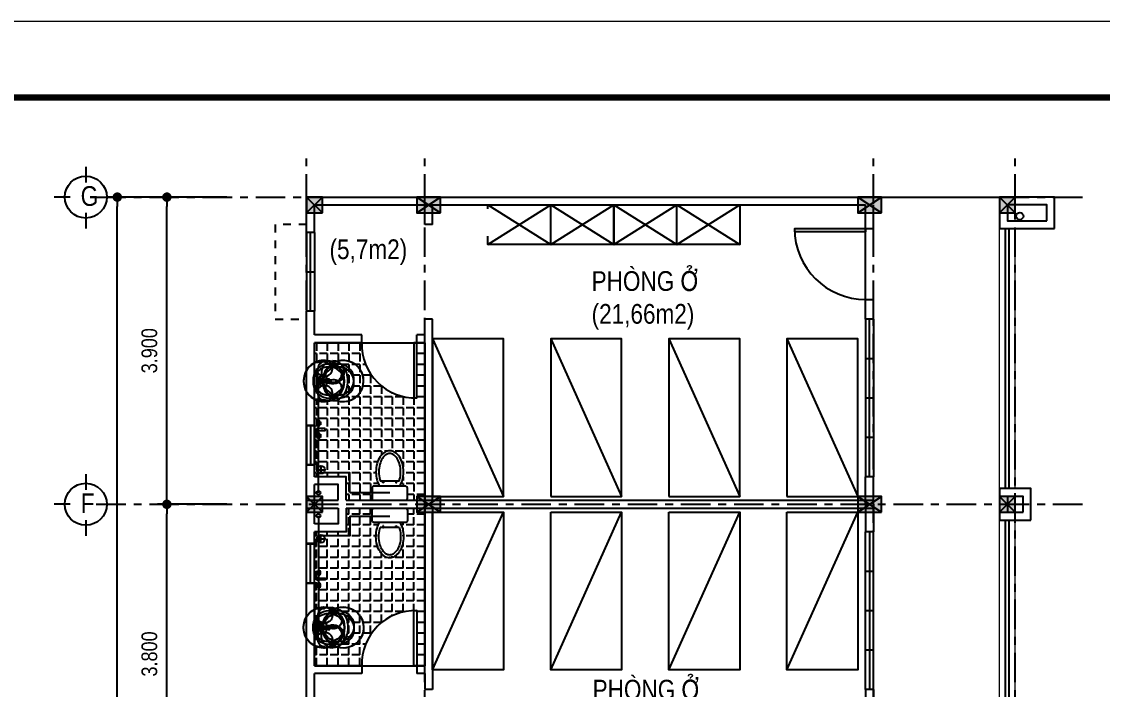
# Model space of a CAD drawing. Header units: millimetres. Extents: x -341 to 79, y 65 to 137.
# Drawn here: x -280.52 to -266.79, y 128.83 to 137.31 of the extents above; entities that cross this region are included whole.
import ezdxf

# ---------------------------------------------------------------- set-up
doc = ezdxf.new("R2010")
doc.units = ezdxf.units.MM
doc.header["$LTSCALE"] = 0.3
doc.header["$MEASUREMENT"] = 0
doc.linetypes.add('ACAD_ISO03W100', pattern=[30, 12, -18])
doc.linetypes.add('CENTER', pattern=[2, 1.25, -0.25, 0.25, -0.25])
doc.layers.get('0').update_dxf_attribs({"linetype": 'CONTINUOUS', "lineweight": 13})
doc.layers.get('DEFPOINTS').update_dxf_attribs({"linetype": 'CONTINUOUS', "lineweight": 13})
for name, color, linetype in [('CHU', 3, 'CONTINUOUS'), ('CHUSO', 141, 'CONTINUOUS'), ('HACTH', 8, 'CONTINUOUS'), ('HATCH', 8, 'CONTINUOUS'), ('KHUNG', 6, 'CONTINUOUS'), ('KT', 8, 'CONTINUOUS'), ('LAYER 1', 1, 'CONTINUOUS'), ('LAYER1', 1, 'CONTINUOUS'), ('LAYER3', 34, 'CONTINUOUS'), ('LAYER4', 114, 'CONTINUOUS'), ('LAYER7', 7, 'CONTINUOUS'), ('LAYER8', 8, 'CONTINUOUS'), ('THIETBI', 25, 'CONTINUOUS')]:
    doc.layers.add(name, color=color, linetype=linetype)
doc.styles.add('ATTR', font='romans.shx', dxfattribs={"width": 0.8, "height": 0.7})
doc.styles.add('HELVE-KT', font='VHELVCN.TTF')
doc.dimstyles.new('1-100', dxfattribs={"dimtxt": 0.2, "dimasz": 0.12, "dimexe": 0.12, "dimexo": 0.2, "dimgap": 0.12, "dimtad": 1, "dimdec": 3, "dimzin": 4, "dimdsep": 46, "dimtxsty": 'HELVE-KT', "dimblk1": 'DOT', "dimblk2": 'DOT', "dimsah": 1, "dimcen": -0.18, "dimadec": 3, "dimazin": 0, "dimtfac": 1, "dimtdec": 3, "dimtmove": 2, "dimatfit": 3, "dimldrblk": 'DOT', "dimfxl": 0, "dimtolj": 1, "dimtzin": 4, "dimarcsym": 0})

# ---------------------------------------------------------------- blocks, each defined once
blk = doc.blocks.new('TOILET')
at = {"layer": 'THIETBI', "linetype": 'Continuous'}
for p, q in [((2.25, 0), (-2.25, 0)), ((-2.5, -0.25), (-2.5, -1.75)), ((2.5, -1.75), (2.5, -0.25)), ((-2.25, -2), (2.25, -2)), ((-1.33, -2.7), (1.33, -2.7)), ((-0.96, -2.48), (-0.96, -2.7)), ((-0.86, -2.48), (-0.96, -2.48)), ((-0.96, -2.7), (-0.86, -2.7)), ((-0.86, -2.7), (-0.86, -2.48)), ((0.86, -2.7), (0.86, -2.48)), ((0.86, -2.48), (0.96, -2.48)), ((0.96, -2.7), (0.86, -2.7)), ((0.96, -2.48), (0.96, -2.7))]:
    blk.add_line(p, q, dxfattribs=at)
for centre, radius, start, end in [((-2.25, -0.25), 0.25, 90, 180), ((2.25, -0.25), 0.25, 0, 90), ((-2.25, -1.75), 0.25, 180, 270), ((2.64, -4.01), 4.58, 164.9269, 180), ((1.34, -3.66), 3.23, 149.0966, 164.9269), ((2.64, -4.01), 4.18, 164.9269, 180), ((1.34, -3.66), 2.83, 160.176, 164.9269), ((-1.34, -3.66), 2.83, 15.0731, 19.824), ((-2.64, -4.01), 4.18, 0, 15.0731), ((-1.34, -3.66), 3.23, 15.0731, 30.9034), ((-2.64, -4.01), 4.58, 360, 15.0731), ((2.25, -1.75), 0.25, 270, 0), ((2.64, -4.01), 4.58, 180, 195.0731), ((2.64, -4.01), 4.18, 180, 195.0731), ((-2.64, -4.01), 4.18, 344.9269, 360), ((-2.64, -4.01), 4.58, 344.9269, 0), ((1.34, -4.36), 3.23, 195.0731, 213.0315), ((1.34, -4.36), 2.83, 195.0731, 213.0315), ((0.52, -4.9), 1.86, 213.0315, 237.5002), ((-0.52, -4.9), 1.86, 302.4998, 326.9685), ((-1.34, -4.36), 2.83, 326.9685, 344.9269), ((-1.34, -4.36), 3.23, 326.9685, 344.9269), ((0.52, -4.9), 2.26, 213.0315, 237.5002), ((0, -5.71), 1.29, 237.5002, 270), ((0, -5.71), 0.893, 237.5002, 270), ((0, -5.71), 0.893, 270, 302.4998), ((0, -5.71), 1.29, 270, 302.4998), ((-0.52, -4.9), 2.26, 302.4998, 326.9685)]:
    blk.add_arc(centre, radius, start, end, dxfattribs=at)
blk = doc.blocks.new('la')
at = {"layer": 'THIETBI', "linetype": 'Continuous'}
for p, q in [((-5933, 607097), (-5955, 607330)), ((-5700, 607309), (-5700, 607252)), ((-5446, 607330), (-5467, 607097)), ((-5944, 607224), (-5944, 607230)), ((-5759, 607200), (-5715, 607200)), ((-5759, 607183), (-5759, 607200)), ((-5759, 607167), (-5759, 607183)), ((-5700, 607167), (-5759, 607167)), ((-5700, 607278), (-5735, 607278)), ((-5720, 607192), (-5728, 607192)), ((-5728, 607175), (-5672, 607175)), ((-5726, 607183), (-5717, 607183)), ((-5710, 607250), (-5715, 607196)), ((-5665, 607278), (-5700, 607278)), ((-5641, 607167), (-5700, 607167)), ((-5685, 607196), (-5690, 607250)), ((-5685, 607200), (-5641, 607200)), ((-5675, 607183), (-5684, 607183)), ((-5672, 607192), (-5680, 607192)), ((-5641, 607200), (-5641, 607183)), ((-5641, 607183), (-5641, 607167)), ((-5456, 607230), (-5456, 607224)), ((-5467, 607097), (-5933, 607097)), ((-5700, 607139), (-5859, 607139)), ((-5859, 607122), (-5541, 607122)), ((-5541, 607139), (-5700, 607139))]:
    blk.add_line(p, q, dxfattribs=at)
for centre, radius in [((-5743, 607183), 17), ((-5700, 607278), 21.2), ((-5700, 607278), 17), ((-5658, 607183), 17)]:
    blk.add_circle(centre, radius, dxfattribs=at)
for centre, radius, start, end in [((-5744, 607315), 152, 126.1394, 150.4377), ((-5717, 607278), 198, 106.8299, 126.1394), ((-5699, 607218), 261, 90, 106.8299), ((-5699, 607218), 261, 73.1701, 90), ((-5681, 607278), 198, 53.8606, 73.1701), ((-5653, 607315), 152, 29.5623, 53.8606), ((-5810, 607330), 145, 180, 190.3889), ((-5787, 607339), 103, 150.4377, 180), ((-5787, 607339), 103, 180, 209.5623), ((-5611, 607339), 103, 0, 29.5623), ((-5611, 607339), 103, 330.4377, 0), ((-5859, 607224), 84.9, 180, 270), ((-5744, 607363), 152, 209.5623, 233.8606), ((-5717, 607401), 198, 233.8606, 253.1701), ((-5699, 607460), 261, 253.1701, 266.4587), ((-5720, 607196), 4.24, 270, 354.3929), ((-5700, 607232), 20, 59.7473, 120.2527), ((-5699, 607460), 261, 273.0264, 286.8299), ((-5680, 607196), 4.24, 185.6071, 270), ((-5681, 607401), 198, 286.8299, 306.1394), ((-5653, 607363), 152, 306.1394, 330.4377), ((-5541, 607224), 84.9, 270, 0), ((-5859, 607224), 102, 218.2453, 270), ((-5541, 607224), 102, 270, 321.7547)]:
    blk.add_arc(centre, radius, start, end, dxfattribs=at)
blk.add_spline([(-5446, 607330), (-5488, 607436), (-5558, 607489), (-5649, 607517), (-5751, 607517), (-5842, 607489), (-5912, 607436), (-5950, 607366), (-5955, 607330)], degree=3, dxfattribs=at)
blk = doc.blocks.new('WALFCT1T')
for p, q in [((-5.5, -1), (-5, -1)), ((-5.5, -2), (-5.5, -1)), ((-2.5, -2), (-5.5, -2)), ((-5, -2), (-5, -2.5)), ((-5, -2.5), (-3, -2.5)), ((-3, -1), (-2.5, -1)), ((-3, -2.5), (-3, -2)), ((-2.5, -1), (-2.5, -2)), ((-1, -0.5), (1, -0.5)), ((0.75, -5.5), (-0.75, -5.5)), ((2.5, -1), (3, -1)), ((2.5, -2), (2.5, -1)), ((5.5, -2), (2.5, -2)), ((3, -2), (3, -2.5)), ((3, -2.5), (5, -2.5)), ((5, -1), (5.5, -1)), ((5, -2.5), (5, -2)), ((5.5, -1), (5.5, -2))]:
    blk.add_line(p, q)
for points in [[(-3, 0), (-3, -1), (-5, -1), (-5, 0)], [(-0.25, -0.5), (-0.25, 0), (0.25, 0), (0.25, -0.5)], [(5, 0), (5, -1), (3, -1), (3, 0)]]:
    blk.add_lwpolyline(points, close=True)
for centre, start, end in [((-13.2658, -3.6195), 351.4554, 14.26943), ((13.2658, -3.6195), 165.7306, 188.5446)]:
    blk.add_arc(centre, 12.6562, start, end)
at = {"style": 'ATTR', "width": 0.8, "flags": 9}
blk.add_attdef('ESTCODE', (0, 0), '', height=0.7, dxfattribs=at)
blk = doc.blocks.new('_DOT')
at = {"color": 0, "linetype": 'ByBlock'}
blk.add_line((-0.5, 0), (-1, 0), dxfattribs=at)
at = {"color": 0, "linetype": 'ByBlock', "const_width": 0.5}
blk.add_lwpolyline([(-0.25, 0, 1), (0.25, 0, 1)], format="xyb", close=True, dxfattribs=at)
blk = doc.blocks.new('*D29')
at = {"layer": 'DEFPOINTS', "color": 0, "lineweight": -2, "ltscale": 5}
for p in [(-278.673, 131.182), (-277.711, 131.182), (-277.711, 127.382)]:
    blk.add_point(p, dxfattribs=at)
at = {"layer": 'LAYER 1', "color": 0, "lineweight": -2, "ltscale": 5}
for p, q in [((-277.911, 131.182), (-278.793, 131.182)), ((-278.673, 127.502), (-278.673, 131.062)), ((-277.911, 127.382), (-278.793, 127.382))]:
    blk.add_line(p, q, dxfattribs=at)
at = {"layer": 'LAYER 1', "color": 0, "lineweight": -2, "ltscale": 5, "xscale": 0.12, "yscale": 0.12, "zscale": 0.12}
for p, rotation in [((-278.673, 131.182), 90), ((-278.673, 127.382), 270)]:
    blk.add_blockref('_DOT', p, dxfattribs=dict(at, rotation=rotation))
at = {"layer": 'LAYER 1', "color": 0, "ltscale": 5, "insert": (-278.895, 129.282), "char_height": 0.2, "attachment_point": 5, "rotation": 90, "style": 'HELVE-KT'}
blk.add_mtext('\\A1;3.800', dxfattribs=at)
blk = doc.blocks.new('*D30')
at = {"layer": 'DEFPOINTS', "color": 0, "lineweight": -2, "ltscale": 5}
for p in [(-278.673, 135.082), (-277.711, 135.082), (-277.711, 131.182)]:
    blk.add_point(p, dxfattribs=at)
at = {"layer": 'LAYER 1', "color": 0, "lineweight": -2, "ltscale": 5}
for p, q in [((-277.911, 135.082), (-278.793, 135.082)), ((-278.673, 131.302), (-278.673, 134.962)), ((-277.911, 131.182), (-278.793, 131.182))]:
    blk.add_line(p, q, dxfattribs=at)
at = {"layer": 'LAYER 1', "color": 0, "lineweight": -2, "ltscale": 5, "xscale": 0.12, "yscale": 0.12, "zscale": 0.12}
for p, rotation in [((-278.673, 135.082), 90), ((-278.673, 131.182), 270)]:
    blk.add_blockref('_DOT', p, dxfattribs=dict(at, rotation=rotation))
at = {"layer": 'LAYER 1', "color": 0, "ltscale": 5, "insert": (-278.895, 133.132), "char_height": 0.2, "attachment_point": 5, "rotation": 90, "style": 'HELVE-KT'}
blk.add_mtext('\\A1;3.900', dxfattribs=at)
blk = doc.blocks.new('*D31')
at = {"layer": 'DEFPOINTS', "color": 0, "lineweight": -2, "ltscale": 5}
for p in [(-279.303, 135.082), (-278.333, 135.082), (-278.333, 112.582)]:
    blk.add_point(p, dxfattribs=at)
at = {"layer": 'LAYER 1', "color": 0, "lineweight": -2, "ltscale": 5}
for p, q in [((-278.533, 135.082), (-279.423, 135.082)), ((-279.303, 112.702), (-279.303, 134.962)), ((-278.533, 112.582), (-279.423, 112.582))]:
    blk.add_line(p, q, dxfattribs=at)
at = {"layer": 'LAYER 1', "color": 0, "lineweight": -2, "ltscale": 5, "xscale": 0.12, "yscale": 0.12, "zscale": 0.12}
for p, rotation in [((-279.303, 135.082), 90), ((-279.303, 112.582), 270)]:
    blk.add_blockref('_DOT', p, dxfattribs=dict(at, rotation=rotation))
at = {"layer": 'LAYER 1', "color": 0, "ltscale": 5, "insert": (-279.525, 124.243), "char_height": 0.2, "attachment_point": 5, "rotation": 90, "style": 'HELVE-KT'}
blk.add_mtext('\\A1;22.500', dxfattribs=at)

msp = doc.modelspace()

# ---------------------------------------------------------------- hatches: boundary and pattern name
at = {"layer": 'LAYER8', "lineweight": -2, "ltscale": 0.08}
h = msp.add_hatch(color=256, dxfattribs=at)
h.paths.add_polyline_path([(-276.7978, 134.9825), (-276.8978, 135.0825), (-276.8978, 134.8825)])
h.paths.add_polyline_path([(-276.7978, 134.9825), (-276.8978, 134.8825), (-276.6978, 134.8825)])
h.paths.add_polyline_path([(-276.6978, 135.0825), (-276.7978, 134.9825), (-276.6978, 134.8825)])
h.paths.add_polyline_path([(-276.6978, 135.0825), (-276.8978, 135.0825), (-276.7978, 134.9825)])
h = msp.add_hatch(color=256, dxfattribs=at)
h.paths.add_polyline_path([(-275.4978, 135.0825), (-275.4978, 134.8825), (-275.3478, 134.9825)])
h.paths.add_polyline_path([(-275.3478, 134.9825), (-275.1978, 135.0825), (-275.4978, 135.0825)])
h.paths.add_polyline_path([(-275.4978, 134.8825), (-275.1978, 134.8825), (-275.3478, 134.9825)])
h.paths.add_polyline_path([(-275.3478, 134.9825), (-275.1978, 134.8825), (-275.1978, 135.0825)])
h = msp.add_hatch(color=256, dxfattribs=at)
h.paths.add_polyline_path([(-269.8978, 135.0825), (-269.8978, 134.8825), (-269.7478, 134.9825)])
h.paths.add_polyline_path([(-269.7478, 134.9825), (-269.5978, 135.0825), (-269.8978, 135.0825)])
h.paths.add_polyline_path([(-269.8978, 134.8825), (-269.5978, 134.8825), (-269.7478, 134.9825)])
h.paths.add_polyline_path([(-269.7478, 134.9825), (-269.5978, 134.8825), (-269.5978, 135.0825)])
h = msp.add_hatch(color=256, dxfattribs=at)
h.paths.add_polyline_path([(-267.9978, 134.9825), (-268.0978, 135.0825), (-268.0978, 134.8825)])
h.paths.add_polyline_path([(-267.9978, 134.9825), (-268.0978, 134.8825), (-267.8978, 134.8825)])
h.paths.add_polyline_path([(-267.8978, 135.0825), (-267.9978, 134.9825), (-267.8978, 134.8825)])
h.paths.add_polyline_path([(-267.8978, 135.0825), (-268.0978, 135.0825), (-267.9978, 134.9825)])
h = msp.add_hatch(color=256, dxfattribs=at)
h.paths.add_polyline_path([(-267.9978, 134.9825), (-268.0978, 135.0825), (-268.0978, 134.8825)])
h.paths.add_polyline_path([(-267.9978, 134.9825), (-268.0978, 134.8825), (-267.8978, 134.8825)])
h.paths.add_polyline_path([(-267.8978, 135.0825), (-267.9978, 134.9825), (-267.8978, 134.8825)])
h.paths.add_polyline_path([(-267.8978, 135.0825), (-268.0978, 135.0825), (-267.9978, 134.9825)])
h = msp.add_hatch(color=256, dxfattribs=at)
h.paths.add_polyline_path([(-276.7978, 131.1825), (-276.8978, 131.2825), (-276.8978, 131.0825)])
h.paths.add_polyline_path([(-276.7978, 131.1825), (-276.8978, 131.0825), (-276.6978, 131.0825)])
h.paths.add_polyline_path([(-276.6978, 131.2825), (-276.7978, 131.1825), (-276.6978, 131.0825)])
h.paths.add_polyline_path([(-276.6978, 131.2825), (-276.8978, 131.2825), (-276.7978, 131.1825)])
h = msp.add_hatch(color=256, dxfattribs=at)
h.paths.add_polyline_path([(-275.4978, 131.2825), (-275.4978, 131.0825), (-275.3478, 131.1825)])
h.paths.add_polyline_path([(-275.3478, 131.1825), (-275.1978, 131.2825), (-275.4978, 131.2825)])
h.paths.add_polyline_path([(-275.4978, 131.0825), (-275.1978, 131.0825), (-275.3478, 131.1825)])
h.paths.add_polyline_path([(-275.3478, 131.1825), (-275.1978, 131.0825), (-275.1978, 131.2825)])
h = msp.add_hatch(color=256, dxfattribs=at)
h.paths.add_polyline_path([(-269.8978, 131.2825), (-269.8978, 131.0825), (-269.7478, 131.1825)])
h.paths.add_polyline_path([(-269.7478, 131.1825), (-269.5978, 131.2825), (-269.8978, 131.2825)])
h.paths.add_polyline_path([(-269.8978, 131.0825), (-269.5978, 131.0825), (-269.7478, 131.1825)])
h.paths.add_polyline_path([(-269.7478, 131.1825), (-269.5978, 131.0825), (-269.5978, 131.2825)])
h = msp.add_hatch(color=256, dxfattribs=at)
h.paths.add_polyline_path([(-267.9978, 131.1825), (-268.0978, 131.2825), (-268.0978, 131.0825)])
h.paths.add_polyline_path([(-267.9978, 131.1825), (-268.0978, 131.0825), (-267.8978, 131.0825)])
h.paths.add_polyline_path([(-267.8978, 131.2825), (-267.9978, 131.1825), (-267.8978, 131.0825)])
h.paths.add_polyline_path([(-267.8978, 131.2825), (-268.0978, 131.2825), (-267.9978, 131.1825)])
h = msp.add_hatch(color=256, dxfattribs=at)
h.paths.add_polyline_path([(-267.9978, 131.1825), (-268.0978, 131.2825), (-268.0978, 131.0825)])
h.paths.add_polyline_path([(-267.9978, 131.1825), (-268.0978, 131.0825), (-267.8978, 131.0825)])
h.paths.add_polyline_path([(-267.8978, 131.2825), (-267.9978, 131.1825), (-267.8978, 131.0825)])
h.paths.add_polyline_path([(-267.8978, 131.2825), (-268.0978, 131.2825), (-267.9978, 131.1825)])
at = {"layer": 'THIETBI', "ltscale": 5}
h = msp.add_hatch(dxfattribs=at)
h.set_pattern_fill('ANGLE', color=256, scale=0.5, angle=90, style=0)
h.set_pattern_definition([(270, (-275.39784, 133.23246), (-0.1375, 8e-18), [0.1, -0.0375]), (180, (-275.39784, 133.23246), (0, 0.1375), [0.1, -0.0375])])
edge = h.paths.add_edge_path()
edge.add_line((-276.3978, 131.2325), (-276.3978, 131.5325))
edge.add_line((-276.3978, 131.5325), (-276.7978, 131.5325))
edge.add_line((-276.7978, 131.5325), (-276.7978, 132.515))
edge.add_line((-276.7978, 132.515), (-276.5645, 132.4938))
edge.add_spline(control_points=[(-276.5645, 132.4938), (-276.5264, 132.5037), (-276.459, 132.5214), (-276.3999, 132.6073), (-276.3724, 132.6987), (-276.3724, 132.7977), (-276.3997, 132.8904), (-276.4528, 132.9618), (-276.5137, 132.999), (-276.5523, 133.002), (-276.5645, 133.0029)], knot_values=[0, 0, 0, 0, 113.8972483, 201.6571891, 297.1289658, 398.6438339, 494.1156106, 581.8755515, 661.0895456, 697.5507014, 697.5507014, 697.5507014, 697.5507014], degree=3, periodic=0)
edge.add_line((-276.5645, 133.0029), (-276.7978, 132.9817))
edge.add_line((-276.7978, 132.9817), (-276.7978, 133.2325))
edge.add_line((-276.7978, 133.2325), (-276.1978, 133.2325))
edge.add_arc((-275.5178, 133.2125), 0.6803, 538.31532, 631.68468)
edge.add_line((-275.4978, 132.5325), (-275.4978, 133.2325))
edge.add_line((-275.4978, 133.2325), (-275.3978, 133.2325))
edge.add_line((-275.3978, 133.2325), (-275.3978, 131.2825))
edge.add_line((-275.3978, 131.2825), (-275.4978, 131.2825))
edge.add_line((-275.4978, 131.2825), (-275.4978, 131.2325))
edge.add_line((-275.4978, 131.2325), (-275.6382, 131.2325))
edge.add_ellipse((-275.6401, 131.255), major_axis=(-0.0159, -0.0159), ratio=1, start_angle=45, end_angle=135)
edge.add_line((-275.6176, 131.255), (-275.6176, 131.39))
edge.add_ellipse((-275.6401, 131.39), major_axis=(-0.0159, -0.0159), ratio=1, start_angle=135, end_angle=225)
edge.add_line((-275.6401, 131.4125), (-275.7132, 131.4125))
edge.add_ellipse((-275.963, 131.562), major_axis=(-0.2059, -0.2059), ratio=1, start_angle=104.09657, end_angle=119.92686)
edge.add_ellipse((-276.08, 131.5935), major_axis=(-0.2915, -0.2915), ratio=1, start_angle=119.92686, end_angle=135)
edge.add_ellipse((-276.08, 131.5935), major_axis=(-0.2915, 0.2915), ratio=1, start_angle=225, end_angle=240.07314)
edge.add_ellipse((-275.963, 131.625), major_axis=(-0.2059, -0.2059), ratio=1, start_angle=150.07314, end_angle=168.03155)
edge.add_ellipse((-275.8892, 131.673), major_axis=(-0.1435, -0.1435), ratio=1, start_angle=168.03155, end_angle=192.50023)
edge.add_ellipse((-275.8426, 131.746), major_axis=(-0.0823, -0.0823), ratio=1, start_angle=192.50023, end_angle=225)
edge.add_ellipse((-275.8426, 131.746), major_axis=(-0.0823, 0.0823), ratio=1, start_angle=315, end_angle=347.49977)
edge.add_ellipse((-275.7961, 131.673), major_axis=(-0.1435, 0.1435), ratio=1, start_angle=347.49977, end_angle=371.96845)
edge.add_ellipse((-275.7222, 131.625), major_axis=(-0.2059, 0.2059), ratio=1, start_angle=11.96845, end_angle=29.92686)
edge.add_ellipse((-275.6053, 131.5935), major_axis=(-0.2915, -0.2915), ratio=1, start_angle=-60.07314, end_angle=-45)
edge.add_ellipse((-275.6053, 131.5935), major_axis=(-0.2915, 0.2915), ratio=1, start_angle=45, end_angle=60.07314)
edge.add_ellipse((-275.7222, 131.562), major_axis=(-0.2059, 0.2059), ratio=1, start_angle=60.07314, end_angle=75.90343)
edge.add_line((-275.972, 131.4125), (-276.0451, 131.4125))
edge.add_ellipse((-276.0451, 131.39), major_axis=(-0.0159, -0.0159), ratio=1, start_angle=225, end_angle=315)
edge.add_line((-276.0676, 131.39), (-276.0676, 131.255))
edge.add_ellipse((-276.0451, 131.255), major_axis=(-0.0159, 0.0159), ratio=1, start_angle=45, end_angle=135)
edge.add_line((-276.0471, 131.2325), (-276.3978, 131.2325))
edge = h.paths.add_edge_path(flags=16)
edge.add_ellipse((-276.7001, 132.3965), major_axis=(-0.179, 0.179), ratio=1, start_angle=120.73057, end_angle=143.5446, ccw=False)
edge.add_line((-276.7625, 132.1512), (-276.7625, 132.1362))
edge.add_line((-276.7625, 132.1362), (-276.7725, 132.1362))
edge.add_line((-276.7725, 132.1362), (-276.7725, 132.1262))
edge.add_line((-276.7725, 132.1262), (-276.7625, 132.1262))
edge.add_line((-276.7625, 132.1262), (-276.7625, 132.1112))
edge.add_ellipse((-276.7001, 131.8659), major_axis=(-0.179, -0.179), ratio=1, start_angle=216.4554, end_angle=239.2694, ccw=False)
edge.add_line((-276.6625, 132.1162), (-276.6625, 132.1462))
h.paths.add_polyline_path([(-276.7225, 132.2312), (-276.7325, 132.2312), (-276.7325, 132.2412), (-276.7525, 132.2412), (-276.7525, 132.2312), (-276.7725, 132.2312), (-276.7725, 132.1912), (-276.7525, 132.1912), (-276.7525, 132.1812), (-276.7325, 132.1812), (-276.7325, 132.1912), (-276.7225, 132.1912)], flags=16)
h.paths.add_polyline_path([(-276.7225, 132.0712), (-276.7325, 132.0712), (-276.7325, 132.0812), (-276.7525, 132.0812), (-276.7525, 132.0712), (-276.7725, 132.0712), (-276.7725, 132.0312), (-276.7525, 132.0312), (-276.7525, 132.0212), (-276.7325, 132.0212), (-276.7325, 132.0312), (-276.7225, 132.0312)], flags=16)
h.paths.add_polyline_path([(-276.7162, 131.6713, 1), (-276.7162, 131.5713, 1)], flags=16)
h = msp.add_hatch(dxfattribs=at)
h.set_pattern_fill('ANGLE', color=256, scale=0.5, angle=90, style=0)
h.set_pattern_definition([(90, (-275.39784, 129.13246), (-0.1375, 8e-18), [0.1, -0.0375]), (180, (-275.39784, 129.13246), (-2e-17, -0.1375), [0.1, -0.0375])])
edge = h.paths.add_edge_path()
edge.add_line((-276.3978, 131.1325), (-276.3978, 130.8325))
edge.add_line((-276.3978, 130.8325), (-276.7978, 130.8325))
edge.add_line((-276.7978, 130.8325), (-276.7978, 129.8499))
edge.add_line((-276.7978, 129.8499), (-276.5645, 129.8711))
edge.add_spline(control_points=[(-276.5645, 129.8711), (-276.5264, 129.8612), (-276.459, 129.8435), (-276.3999, 129.7576), (-276.3724, 129.6662), (-276.3724, 129.5672), (-276.3997, 129.4745), (-276.4528, 129.4031), (-276.5137, 129.3659), (-276.5523, 129.3629), (-276.5645, 129.362)], knot_values=[0, 0, 0, 0, 113.8972483, 201.6571891, 297.1289658, 398.6438339, 494.1156106, 581.8755515, 661.0895456, 697.5507014, 697.5507014, 697.5507014, 697.5507014], degree=3, periodic=0)
edge.add_line((-276.5645, 129.362), (-276.7978, 129.3832))
edge.add_line((-276.7978, 129.3832), (-276.7978, 129.1325))
edge.add_line((-276.7978, 129.1325), (-276.1978, 129.1325))
edge.add_arc((-275.5178, 129.1525), 0.6803, 88.31532, 181.68468, ccw=False)
edge.add_line((-275.4978, 129.8325), (-275.4978, 129.1325))
edge.add_line((-275.4978, 129.1325), (-275.3978, 129.1325))
edge.add_line((-275.3978, 129.1325), (-275.3978, 131.0825))
edge.add_line((-275.3978, 131.0825), (-275.4978, 131.0825))
edge.add_line((-275.4978, 131.0825), (-275.4978, 131.1325))
edge.add_line((-275.4978, 131.1325), (-275.6382, 131.1325))
edge.add_ellipse((-275.6401, 131.11), major_axis=(-0.0159, 0.0159), ratio=1, start_angle=225, end_angle=315, ccw=False)
edge.add_line((-275.6176, 131.11), (-275.6176, 130.975))
edge.add_ellipse((-275.6401, 130.975), major_axis=(-0.0159, 0.0159), ratio=1, start_angle=135, end_angle=225, ccw=False)
edge.add_line((-275.6401, 130.9525), (-275.7132, 130.9525))
edge.add_ellipse((-275.963, 130.8029), major_axis=(-0.2059, 0.2059), ratio=1, start_angle=240.07314, end_angle=255.90343, ccw=False)
edge.add_ellipse((-276.08, 130.7714), major_axis=(-0.2915, 0.2915), ratio=1, start_angle=225, end_angle=240.07314, ccw=False)
edge.add_ellipse((-276.08, 130.7714), major_axis=(-0.2915, -0.2915), ratio=1, start_angle=119.92686, end_angle=135, ccw=False)
edge.add_ellipse((-275.963, 130.7399), major_axis=(-0.2059, 0.2059), ratio=1, start_angle=191.96845, end_angle=209.92686, ccw=False)
edge.add_ellipse((-275.8892, 130.6919), major_axis=(-0.1435, 0.1435), ratio=1, start_angle=167.49977, end_angle=191.96845, ccw=False)
edge.add_ellipse((-275.8426, 130.6189), major_axis=(-0.0823, 0.0823), ratio=1, start_angle=135, end_angle=167.49977, ccw=False)
edge.add_ellipse((-275.8426, 130.6189), major_axis=(-0.0823, -0.0823), ratio=1, start_angle=12.50023, end_angle=45, ccw=False)
edge.add_ellipse((-275.7961, 130.6919), major_axis=(-0.1435, -0.1435), ratio=1, start_angle=-11.96845, end_angle=12.50023, ccw=False)
edge.add_ellipse((-275.7222, 130.7399), major_axis=(-0.2059, -0.2059), ratio=1, start_angle=330.07314, end_angle=348.03155, ccw=False)
edge.add_ellipse((-275.6053, 130.7714), major_axis=(-0.2915, 0.2915), ratio=1, start_angle=405, end_angle=420.07314, ccw=False)
edge.add_ellipse((-275.6053, 130.7714), major_axis=(-0.2915, -0.2915), ratio=1, start_angle=299.92686, end_angle=315, ccw=False)
edge.add_ellipse((-275.7222, 130.8029), major_axis=(-0.2059, -0.2059), ratio=1, start_angle=284.09657, end_angle=299.92686, ccw=False)
edge.add_line((-275.972, 130.9525), (-276.0451, 130.9525))
edge.add_ellipse((-276.0451, 130.975), major_axis=(-0.0159, 0.0159), ratio=1, start_angle=45, end_angle=135, ccw=False)
edge.add_line((-276.0676, 130.975), (-276.0676, 131.11))
edge.add_ellipse((-276.0451, 131.11), major_axis=(-0.0159, -0.0159), ratio=1, start_angle=225, end_angle=315, ccw=False)
edge.add_line((-276.0471, 131.1325), (-276.3978, 131.1325))
edge = h.paths.add_edge_path(flags=16)
edge.add_ellipse((-276.7001, 129.9684), major_axis=(-0.179, -0.179), ratio=1, start_angle=216.4554, end_angle=239.26943)
edge.add_line((-276.7625, 130.2137), (-276.7625, 130.2287))
edge.add_line((-276.7625, 130.2287), (-276.7725, 130.2287))
edge.add_line((-276.7725, 130.2287), (-276.7725, 130.2387))
edge.add_line((-276.7725, 130.2387), (-276.7625, 130.2387))
edge.add_line((-276.7625, 130.2387), (-276.7625, 130.2537))
edge.add_ellipse((-276.7001, 130.499), major_axis=(-0.179, 0.179), ratio=1, start_angle=120.7306, end_angle=143.5446)
edge.add_line((-276.6625, 130.2487), (-276.6625, 130.2187))
h.paths.add_polyline_path([(-276.7225, 130.1337), (-276.7325, 130.1337), (-276.7325, 130.1237), (-276.7525, 130.1237), (-276.7525, 130.1337), (-276.7725, 130.1337), (-276.7725, 130.1737), (-276.7525, 130.1737), (-276.7525, 130.1837), (-276.7325, 130.1837), (-276.7325, 130.1737), (-276.7225, 130.1737)], flags=16)
h.paths.add_polyline_path([(-276.7225, 130.2937), (-276.7325, 130.2937), (-276.7325, 130.2837), (-276.7525, 130.2837), (-276.7525, 130.2937), (-276.7725, 130.2937), (-276.7725, 130.3337), (-276.7525, 130.3337), (-276.7525, 130.3437), (-276.7325, 130.3437), (-276.7325, 130.3337), (-276.7225, 130.3337)], flags=16)
h.paths.add_polyline_path([(-276.7162, 130.6936, -1), (-276.7162, 130.7936, -1)], flags=16)

# ---------------------------------------------------------------- linework, layer by layer
at = {"ltscale": 5}
for p, q in [((-268.0978, 131.3825), (-268.0978, 134.6825)), ((-267.8978, 131.3825), (-267.8978, 134.6825)), ((-268.0978, 127.5825), (-268.0978, 130.9825)), ((-267.8978, 127.5825), (-267.8978, 130.9825))]:
    msp.add_line(p, q, dxfattribs=at)
at = {"layer": 'CHU'}
for points in [[(-279.7031, 135.4658), (-279.7031, 135.2658)], [(-279.9031, 135.0825), (-280.1031, 135.0825)], [(-279.5031, 135.0825), (-279.3031, 135.0825)], [(-279.7031, 134.8825), (-279.7031, 134.6825)], [(-279.7031, 131.5658), (-279.7031, 131.3658)], [(-279.9031, 131.1825), (-280.1031, 131.1825)], [(-279.5031, 131.1825), (-279.3031, 131.1825)], [(-279.7031, 130.9825), (-279.7031, 130.7825)]]:
    msp.add_lwpolyline(points, dxfattribs=at)
for centre in [(-279.7031, 135.0825), (-279.7031, 131.1825)]:
    msp.add_circle(centre, 0.2667, dxfattribs=at)
at = {"layer": 'DEFPOINTS', "linetype": 'Continuous', "ltscale": 0.08}
msp.add_lwpolyline([(-299.2157, 107.6101), (-257.2157, 107.6101), (-257.2157, 137.3101), (-299.2157, 137.3101)], close=True, dxfattribs=at)
at = {"layer": 'HACTH', "lineweight": -2, "ltscale": 0.08}
for centre in [(-276.7475, 131.3285), (-276.7475, 131.0365)]:
    msp.add_circle(centre, 0.0254, dxfattribs=at)
at = {"layer": 'HATCH', "linetype": 'CENTER'}
for points in [[(-276.8978, 110.6979), (-276.8978, 135.5709)], [(-275.3978, 110.6979), (-275.3978, 135.5709)], [(-269.6978, 110.6979), (-269.6978, 135.5709)], [(-267.8978, 110.6979), (-267.8978, 135.5709)], [(-279.5693, 135.0825), (-267.0191, 135.0825)], [(-279.5693, 131.1825), (-267.0191, 131.1825)]]:
    msp.add_lwpolyline(points, dxfattribs=at)
at = {"layer": 'HATCH', "linetype": 'ACAD_ISO03W100', "ltscale": 0.01}
msp.add_lwpolyline([(-276.8978, 134.7325), (-276.8978, 134.7325), (-277.2978, 134.7325), (-277.2978, 133.5325), (-276.8978, 133.5325)], dxfattribs=at)
at = {"layer": 'KHUNG', "linetype": 'Continuous', "ltscale": 0.08}
for points in [[(-276.7475, 131.3285), (-276.7475, 132.7983)], [(-276.3475, 131.3328), (-276.3475, 131.5828), (-276.7475, 131.5828)], [(-276.3475, 131.3328), (-275.8426, 131.3328)], [(-276.7475, 131.0365), (-276.7475, 129.5666)], [(-276.3475, 131.0321), (-276.3475, 130.7821), (-276.7475, 130.7821)], [(-276.3475, 131.0321), (-275.8426, 131.0321)]]:
    msp.add_lwpolyline(points, dxfattribs=at)
at = {"layer": 'LAYER 1', "ltscale": 5}
for p, q in [((-276.7162, 131.6713), (-276.7162, 131.5713)), ((-276.7662, 131.6213), (-276.6662, 131.6213)), ((-276.7662, 130.7436), (-276.6662, 130.7436)), ((-276.7162, 130.6936), (-276.7162, 130.7936))]:
    msp.add_line(p, q, dxfattribs=at)
for centre, radius in [((-267.8399, 134.8407), 0.045), ((-276.7162, 131.6213), 0.05), ((-276.7162, 130.7436), 0.05)]:
    msp.add_circle(centre, radius, dxfattribs=at)
at = {"layer": 'LAYER4', "ltscale": 5}
for p, q in [((-268.0228, 131.3825), (-268.0228, 134.6825)), ((-267.9728, 131.3825), (-267.9728, 134.6825)), ((-268.0228, 127.5825), (-268.0228, 130.9825)), ((-267.9728, 127.5825), (-267.9728, 130.9825))]:
    msp.add_line(p, q, dxfattribs=at)
at = {"layer": 'LAYER7', "linetype": 'Continuous', "const_width": 0.08}
msp.add_lwpolyline([(-258.2157, 136.3475), (-297.4157, 136.3475), (-297.4157, 108.5726), (-258.2157, 108.5726)], close=True, dxfattribs=at)
at = {"layer": 'LAYER7', "ltscale": 5, "const_width": 0.03}
for points in [[(-276.7978, 132.1825), (-276.8978, 132.1825)], [(-276.7978, 131.6825), (-276.8978, 131.6825)], [(-276.7978, 130.6825), (-276.8978, 130.6825)], [(-276.7978, 130.1825), (-276.8978, 130.1825)]]:
    msp.add_lwpolyline(points, dxfattribs=at)
at = {"layer": 'LAYER8', "lineweight": -2, "ltscale": 0.08}
for p, q in [((-276.8978, 134.8825), (-276.6978, 135.0825)), ((-276.8978, 135.0825), (-276.6978, 134.8825)), ((-275.4978, 134.8825), (-275.1978, 135.0825)), ((-275.4978, 135.0825), (-275.1978, 134.8825)), ((-269.8978, 134.8825), (-269.5978, 135.0825)), ((-269.8978, 135.0825), (-269.5978, 134.8825)), ((-269.7978, 135.0825), (-267.8978, 135.0825)), ((-268.0978, 134.8825), (-267.8978, 135.0825)), ((-268.0978, 135.0825), (-267.8978, 134.8825)), ((-268.0978, 134.8825), (-267.8978, 135.0825)), ((-268.0978, 135.0825), (-267.8978, 134.8825)), ((-269.7978, 133.7825), (-269.7978, 134.6825)), ((-276.8978, 134.6325), (-276.8978, 133.6325)), ((-276.8478, 133.6325), (-276.8478, 134.6325)), ((-276.7978, 134.6325), (-276.7978, 133.6325)), ((-276.8978, 134.1325), (-276.7978, 134.1325)), ((-269.7978, 133.5325), (-269.7978, 131.5325)), ((-269.7478, 131.5325), (-269.7478, 133.5325)), ((-269.6978, 133.5325), (-269.6978, 131.5325)), ((-276.1978, 133.2325), (-275.4978, 133.2325)), ((-269.7978, 133.0325), (-269.6978, 133.0325)), ((-269.7978, 132.5325), (-269.6978, 132.5325)), ((-269.7978, 132.0325), (-269.6978, 132.0325)), ((-276.8978, 131.0825), (-276.6978, 131.2825)), ((-276.8978, 131.2825), (-276.6978, 131.0825)), ((-275.4978, 131.0825), (-275.1978, 131.2825)), ((-275.4978, 131.2825), (-275.1978, 131.0825)), ((-269.8978, 131.0825), (-269.5978, 131.2825)), ((-269.8978, 131.2825), (-269.5978, 131.0825)), ((-268.0978, 131.0825), (-267.8978, 131.2825)), ((-268.0978, 131.2825), (-267.8978, 131.0825)), ((-268.0978, 131.0825), (-267.8978, 131.2825)), ((-268.0978, 131.2825), (-267.8978, 131.0825)), ((-269.7978, 128.8325), (-269.7978, 130.8325)), ((-269.7478, 130.8325), (-269.7478, 128.8325)), ((-269.6978, 128.8325), (-269.6978, 130.8325)), ((-269.7978, 130.3325), (-269.6978, 130.3325)), ((-269.7978, 129.8325), (-269.6978, 129.8325)), ((-269.7978, 129.3325), (-269.6978, 129.3325)), ((-276.1978, 129.1325), (-275.4978, 129.1325))]:
    msp.add_line(p, q, dxfattribs=at)
for points in [[(-276.6978, 134.8825), (-276.6978, 135.0825), (-276.8978, 135.0825), (-276.8978, 134.8825)], [(-275.1978, 134.8825), (-275.1978, 135.0825), (-275.4978, 135.0825), (-275.4978, 134.8825)], [(-269.5978, 134.8825), (-269.5978, 135.0825), (-269.8978, 135.0825), (-269.8978, 134.8825)], [(-267.8978, 134.8825), (-267.8978, 135.0825), (-268.0978, 135.0825), (-268.0978, 134.8825)], [(-267.8978, 134.8825), (-267.8978, 135.0825), (-268.0978, 135.0825), (-268.0978, 134.8825)], [(-267.3978, 134.6825), (-267.3978, 135.0825), (-268.0978, 135.0825), (-268.0978, 134.6825)], [(-267.4978, 134.7825), (-267.4978, 134.9825), (-267.9978, 134.9825), (-267.9978, 134.7825)], [(-269.7978, 134.6825), (-269.7978, 134.6425), (-270.6978, 134.6425), (-270.6978, 134.6825)], [(-275.4978, 133.2325), (-275.5378, 133.2325), (-275.5378, 132.5325), (-275.4978, 132.5325)], [(-275.3978, 131.2325), (-275.3978, 133.2325), (-275.3978, 133.2325), (-275.3978, 131.2325)], [(-267.6978, 130.9825), (-267.6978, 131.3825), (-268.0978, 131.3825), (-268.0978, 130.9825)], [(-276.6978, 131.0825), (-276.6978, 131.2825), (-276.8978, 131.2825), (-276.8978, 131.0825)], [(-275.1978, 131.0825), (-275.1978, 131.2825), (-275.4978, 131.2825), (-275.4978, 131.0825)], [(-269.5978, 131.0825), (-269.5978, 131.2825), (-269.8978, 131.2825), (-269.8978, 131.0825)], [(-267.8978, 131.0825), (-267.8978, 131.2825), (-268.0978, 131.2825), (-268.0978, 131.0825)], [(-267.8978, 131.0825), (-267.8978, 131.2825), (-268.0978, 131.2825), (-268.0978, 131.0825)], [(-267.7978, 131.0825), (-267.7978, 131.2825), (-267.9978, 131.2825), (-267.9978, 131.0825)], [(-275.3978, 131.1325), (-275.3978, 129.1325), (-275.3978, 129.1325), (-275.3978, 131.1325)], [(-275.4978, 129.1325), (-275.5378, 129.1325), (-275.5378, 129.8325), (-275.4978, 129.8325)]]:
    msp.add_lwpolyline(points, close=True, dxfattribs=at)
for points in [[(-276.8978, 134.6325), (-276.8978, 135.0825)], [(-276.8978, 135.0825), (-269.5978, 135.0825)], [(-276.7978, 134.6325), (-276.7978, 134.9825)], [(-276.7978, 134.9825), (-269.7978, 134.9825)], [(-275.3978, 134.7325), (-275.3978, 134.9825)], [(-275.2978, 134.7325), (-275.2978, 134.9825)], [(-269.7978, 134.6825), (-269.7978, 134.9825)], [(-269.6978, 134.6825), (-269.6978, 134.9825)], [(-275.2978, 134.7325), (-275.3978, 134.7325)], [(-269.7978, 134.6825), (-269.6978, 134.6825)], [(-276.7978, 134.6325), (-276.8978, 134.6325)], [(-269.7978, 133.5325), (-269.7978, 133.7825)], [(-269.7978, 133.7825), (-269.6978, 133.7825)], [(-269.6978, 133.5325), (-269.6978, 133.7825)], [(-276.8978, 131.1825), (-276.8978, 133.6325)], [(-276.7978, 133.6325), (-276.8978, 133.6325)], [(-276.7978, 133.3325), (-276.7978, 133.6325)], [(-275.3978, 133.3325), (-275.3978, 133.5325)], [(-275.2978, 133.5325), (-275.3978, 133.5325)], [(-275.2978, 133.3325), (-275.2978, 133.5325)], [(-269.6978, 133.5325), (-269.7978, 133.5325)], [(-276.1978, 133.3325), (-276.7978, 133.3325)], [(-276.1978, 133.3325), (-276.7978, 133.3325)], [(-276.1978, 133.2325), (-276.1978, 133.3325)], [(-275.3978, 133.3325), (-275.4978, 133.3325)], [(-275.3978, 133.3325), (-275.4978, 133.3325)], [(-275.4978, 133.2325), (-275.4978, 133.3325)], [(-275.2978, 131.2325), (-275.2978, 133.3325)], [(-276.1978, 133.2325), (-276.7978, 133.2325)], [(-276.7978, 133.2325), (-276.1978, 133.2325)], [(-276.7978, 131.5325), (-276.7978, 133.2325)], [(-275.3978, 133.2325), (-275.4978, 133.2325)], [(-275.4978, 133.2325), (-275.3978, 133.2325)], [(-276.8978, 132.1825), (-276.8978, 131.6825)], [(-276.8478, 132.1825), (-276.8478, 131.6825)], [(-276.7978, 132.1825), (-276.7978, 131.6825)], [(-276.3978, 131.2325), (-276.3978, 131.5325), (-276.7978, 131.5325)], [(-269.7978, 131.1825), (-269.7978, 131.5325)], [(-269.6978, 131.5325), (-269.7978, 131.5325)], [(-269.6978, 131.1825), (-269.6978, 131.5325)], [(-276.4978, 131.2325), (-276.4978, 131.4325), (-276.7978, 131.4325)], [(-276.7978, 131.1825), (-276.7978, 131.4325)], [(-276.8978, 131.2325), (-276.4978, 131.2325)], [(-276.8978, 128.7325), (-276.8978, 131.1825)], [(-276.8978, 131.1325), (-276.4978, 131.1325)], [(-276.7978, 130.9325), (-276.7978, 131.1825)], [(-276.4978, 131.1325), (-276.4978, 130.9325), (-276.7978, 130.9325)], [(-276.3978, 131.1325), (-276.3978, 130.8325), (-276.7978, 130.8325)], [(-276.3978, 131.2325), (-269.6978, 131.2325)], [(-276.3978, 131.1325), (-269.6978, 131.1325)], [(-275.2978, 131.1325), (-275.2978, 129.0325)], [(-269.7978, 131.1825), (-269.7978, 130.8325)], [(-269.6978, 131.1825), (-269.6978, 130.8325)], [(-276.7978, 129.1325), (-276.7978, 130.8325)], [(-269.6978, 130.8325), (-269.7978, 130.8325)], [(-276.8978, 130.1825), (-276.8978, 130.6825)], [(-276.8478, 130.1825), (-276.8478, 130.6825)], [(-276.7978, 130.1825), (-276.7978, 130.6825)], [(-276.1978, 129.1325), (-276.7978, 129.1325)], [(-276.7978, 129.1325), (-276.1978, 129.1325)], [(-276.1978, 129.1325), (-276.1978, 129.0325)], [(-275.3978, 129.1325), (-275.4978, 129.1325)], [(-275.4978, 129.1325), (-275.3978, 129.1325)], [(-275.4978, 129.1325), (-275.4978, 129.0325)], [(-276.1978, 129.0325), (-276.7978, 129.0325)], [(-276.1978, 129.0325), (-276.7978, 129.0325)], [(-276.7978, 128.7325), (-276.7978, 129.0325)], [(-275.3978, 129.0325), (-275.4978, 129.0325)], [(-275.3978, 129.0325), (-275.4978, 129.0325)], [(-275.3978, 129.0325), (-275.3978, 128.8325)], [(-275.2978, 129.0325), (-275.2978, 128.8325)], [(-275.2978, 128.8325), (-275.3978, 128.8325)], [(-269.7978, 128.8325), (-269.7978, 128.5825)], [(-269.6978, 128.8325), (-269.7978, 128.8325)], [(-269.6978, 128.8325), (-269.6978, 128.5825)]]:
    msp.add_lwpolyline(points, dxfattribs=at)
for centre, radius, start, end in [((-269.7978, 134.6864), 0.9039, 180.25259, 270), ((-275.5178, 133.2125), 0.6803, 178.31532, 271.68468), ((-275.5178, 129.1525), 0.6803, 88.31532, 181.68468)]:
    msp.add_arc(centre, radius, start, end, dxfattribs=at)
at = {"layer": 'THIETBI', "ltscale": 5}
for p, q in [((-274.5978, 134.4825), (-273.7978, 134.9825)), ((-274.5978, 134.9825), (-273.7978, 134.4825)), ((-273.7978, 134.4825), (-272.9978, 134.9825)), ((-273.7978, 134.9825), (-272.9978, 134.4825)), ((-272.9978, 134.4825), (-272.1978, 134.9825)), ((-272.9978, 134.9825), (-272.1978, 134.4825)), ((-272.1978, 134.4825), (-271.3978, 134.9825)), ((-272.1978, 134.9825), (-271.3978, 134.4825)), ((-275.2978, 133.2825), (-274.3978, 131.2825)), ((-273.7978, 133.2825), (-272.8978, 131.2825)), ((-272.2978, 133.2825), (-271.3978, 131.2825)), ((-270.7978, 133.2825), (-269.8978, 131.2825)), ((-275.2978, 129.0825), (-274.3978, 131.0825)), ((-273.7978, 129.0825), (-272.8978, 131.0825)), ((-272.2978, 129.0825), (-271.3978, 131.0825)), ((-270.7978, 129.0825), (-269.8978, 131.0825))]:
    msp.add_line(p, q, dxfattribs=at)
for points in [[(-274.5978, 134.9331), (-274.5978, 134.9825), (-272.9978, 134.9825), (-272.9978, 134.4825), (-274.5978, 134.4825), (-274.5978, 134.5847)], [(-273.7978, 134.4825), (-273.7978, 134.9825)], [(-272.1978, 134.4825), (-272.1978, 134.9825)]]:
    msp.add_lwpolyline(points, dxfattribs=at)
for points in [[(-272.9978, 134.4825), (-272.9978, 134.9825), (-271.3978, 134.9825), (-271.3978, 134.4825)], [(-275.2978, 131.2825), (-274.3978, 131.2825), (-274.3978, 133.2825), (-275.2978, 133.2825)], [(-273.7978, 131.2825), (-272.8978, 131.2825), (-272.8978, 133.2825), (-273.7978, 133.2825)], [(-272.2978, 131.2825), (-271.3978, 131.2825), (-271.3978, 133.2825), (-272.2978, 133.2825)], [(-270.7978, 131.2825), (-269.8978, 131.2825), (-269.8978, 133.2825), (-270.7978, 133.2825)], [(-275.2978, 131.0825), (-274.3978, 131.0825), (-274.3978, 129.0825), (-275.2978, 129.0825)], [(-273.7978, 131.0825), (-272.8978, 131.0825), (-272.8978, 129.0825), (-273.7978, 129.0825)], [(-272.2978, 131.0825), (-271.3978, 131.0825), (-271.3978, 129.0825), (-272.2978, 129.0825)], [(-270.7978, 131.0825), (-269.8978, 131.0825), (-269.8978, 129.0825), (-270.7978, 129.0825)]]:
    msp.add_lwpolyline(points, close=True, dxfattribs=at)

# ---------------------------------------------------------------- block references
at = {"layer": 'CHUSO', "linetype": 'Continuous', "xscale": 0.09000000002561137, "yscale": 0.09000000002561137, "zscale": 0.09, "rotation": 180}
msp.add_blockref('TOILET', (-275.8426, 131.2325), dxfattribs=at)
at = {"layer": 'CHUSO', "linetype": 'Continuous', "xscale": -0.09000000002561137, "yscale": 0.09000000002561137, "zscale": 0.09}
msp.add_blockref('TOILET', (-275.8426, 131.1325), dxfattribs=at)
at = {"layer": 'KT', "yscale": 0.0009999999310821295, "zscale": 0.001, "rotation": 270}
for p, xscale in [((-883.8948, 127.0482), 0.0009999999892897904), ((-883.8948, 135.3167), -0.0009999999892897904)]:
    msp.add_blockref('la', p, dxfattribs=dict(at, xscale=xscale))
at = {"layer": 'LAYER3', "linetype": 'Continuous', "ltscale": 0.4, "yscale": 0.02000000001862645, "zscale": 0.02, "rotation": 90}
for p, xscale in [((-276.7725, 132.1312), -0.02000000001862645), ((-276.7725, 130.2337), 0.02000000001862645)]:
    msp.add_blockref('WALFCT1T', p, dxfattribs=dict(at, xscale=xscale))

# ---------------------------------------------------------------- texts
at = {"layer": 'LAYER1', "linetype": 'Continuous', "ltscale": 0.05, "char_height": 0.25, "attachment_point": 1, "style": 'HELVE-KT'}
for s, insert, width in [('G', (-279.7682, 135.221), 13.097333), ('\\P(5,7m2)', (-276.6072, 134.962), 17.4622), ('PHOØNG ÔÛ \\P(21,66m2)', (-273.2785, 134.1418), 17.4622), ('F', (-279.7682, 131.321), 13.097333), ('PHOØNG ÔÛ \\P(21,66m2)', (-273.2658, 128.9542), 17.4622)]:
    msp.add_mtext(s, dxfattribs=dict(at, insert=insert, width=width))

# ---------------------------------------------------------------- dimensions: what is measured, and where the dimension line sits
at = {"layer": 'LAYER 1', "ltscale": 5}
dim = msp.add_linear_dim(base=(-279.3031, 135.0825), p1=(-278.3331, 112.5825), p2=(-278.3331, 135.0825), angle=90, dimstyle='1-100', dxfattribs=at)
dim.commit()
dim.dimension.update_dxf_attribs({"geometry": '*D31', "text_midpoint": (-279.5252, 124.2435), "dimtype": 160})
for base, p1, p2, picture, middle in [((-278.6729, 135.0825), (-277.7111, 131.1825), (-277.7111, 135.0825), '*D30', (-278.895, 133.1325)), ((-278.6729, 131.1825), (-277.7111, 127.3825), (-277.7111, 131.1825), '*D29', (-278.895, 129.2825))]:
    dim = msp.add_linear_dim(base=base, p1=p1, p2=p2, angle=90, dimstyle='1-100', dxfattribs=at)
    dim.commit()
    dim.dimension.update_dxf_attribs({"geometry": picture, "text_midpoint": middle})

doc.saveas('drawing.dxf')
